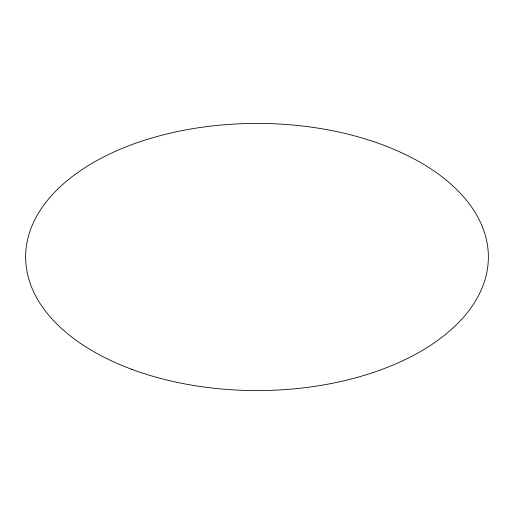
<?xml version="1.0" encoding="UTF-8"?>
<svg xmlns="http://www.w3.org/2000/svg" width="514" height="514" viewBox="0 0 514 514"><rect width="100%" height="100%" fill="white"/><g stroke="black" fill="none" stroke-linecap="round" stroke-linejoin="round"><path stroke-width="0.77" d="M132.034 369.418A231.371 133.582 0 0 0 488.114 263.277A231.371 133.582 0 0 0 150.853 138.305A231.371 133.582 0 0 0 132.034 369.418"/></g></svg>
